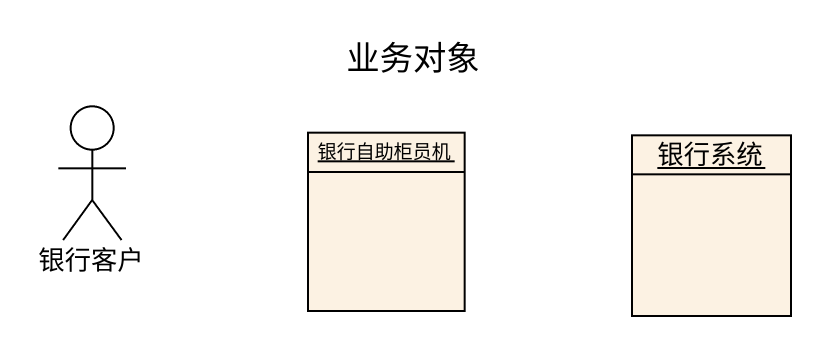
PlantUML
@startuml
title 业务对象
allowmixing
hide circle
hide empty members
actor 银行客户
object 银行自助柜员机
object 银行系统
@enduml
